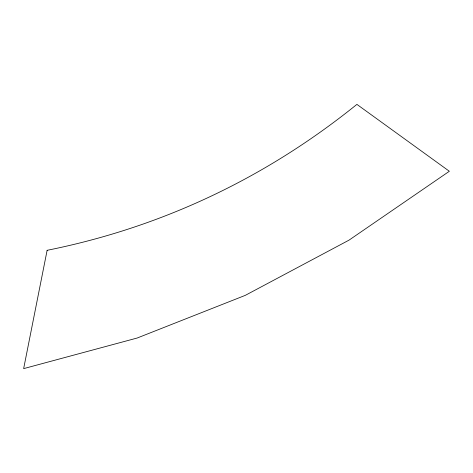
<?xml version="1.0" encoding="UTF-8"?>
<svg xmlns="http://www.w3.org/2000/svg" width="473" height="473" viewBox="0 0 473 473"><rect width="100%" height="100%" fill="white"/><g stroke="black" fill="none" stroke-linecap="round" stroke-linejoin="round"><path stroke-width="0.71" d="M47.123 250.312L23.65 368.621L137.158 338.029L245.292 295.359L349.074 240.107L449.35 171.267L356.902 104.379A2570.897 1344.361 67.1 0 1 47.123 250.312"/></g></svg>
